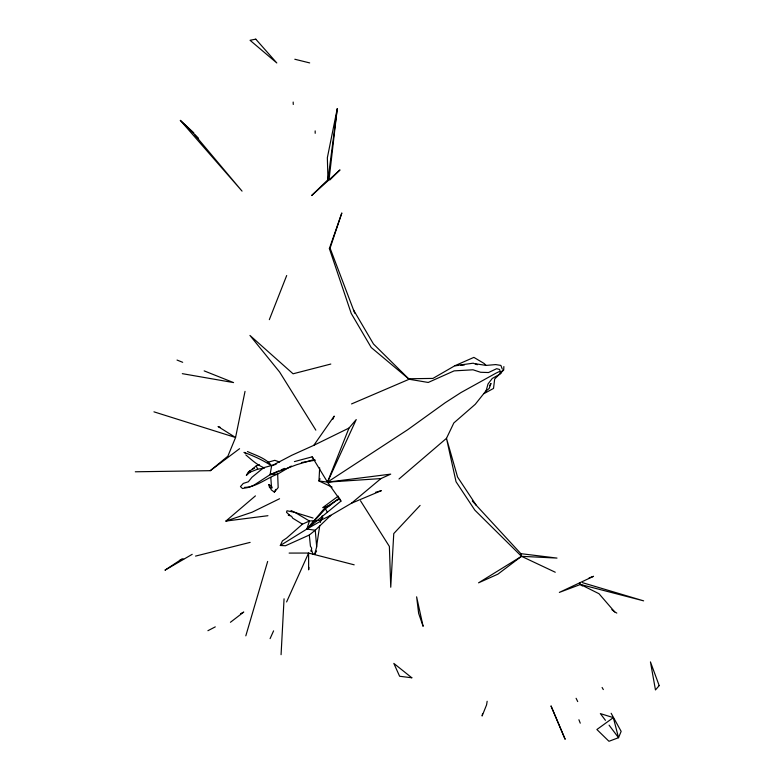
<?xml version="1.0" encoding="UTF-8"?>
<svg xmlns="http://www.w3.org/2000/svg" width="783" height="783" viewBox="0 0 783 783"><rect width="100%" height="100%" fill="white"/><g stroke="black" fill="none" stroke-linecap="round" stroke-linejoin="round"><path stroke-width="1.17" d="M503.86 366.571L503.743 369.243L500.68 372.63L499.163 371.631L496.04 373.129L460.913 392.596L445.243 402.697L407.689 429.73L327.49 482.142L318.965 480.958L319.67 467.774M281.068 654.686L284.063 598.799M308.894 567.44L308.639 569.838L308.6 553.052L289.113 553.082M329.056 179.581L337.238 108.72L327.353 157.726L327.96 179.718L311.644 195.535L339.998 169.911L329.888 179.943M327.96 179.718L337.238 108.72M316.479 547.072L319.718 525.726M487.153 701.274L486.586 704.847L482.103 716.005L482.573 713.607M276.115 464.319L263.695 467.666L251.989 477.229L248.338 481.78L243.298 483.424L240.45 486.595L242.476 488.523L249.386 487.261L254.23 484.98L270.057 474.684L271.632 465.846C266.005 458.084 255.806 455.432 247.448 451.527M328.762 516.506L330.847 515.312L320.805 520.264L309.402 521.018L302.444 524.17L286.656 538.038L282.428 540.896L280.324 545.487L306.867 529.054L315.236 530.238L309.305 535.034L310.44 546.26L311.644 548.129L311.096 551.33L311.536 549.793L312.887 554.149L314.58 554.491L316.704 546.828L315.236 530.238L330.847 515.312L351.479 503.234L381.341 490.667L375.478 492.331M320.364 522.447L322.175 515.889M245.03 391.373L235.566 437.501L227.873 456.186L210.284 470.681L135.302 471.787M245.813 635.845L267.659 561.44M320.423 521.282L306.867 529.054L309.402 521.018L294.966 512.376L286.999 510.78L286.49 512.307L289.769 515.302L288.252 515.136L291.55 516.281L292.744 518.219L302.444 524.17M354.768 313.239L330.083 248.142L341.828 212.966L329.369 248.583L351.215 313.406L371.22 347.515L409.137 379.256L428.223 382.456L454.111 370.878L473.01 369.791L480.605 372.268L488.514 372.542L496.647 368.695L499.534 369.449L500.68 372.63L501.472 372.522L500.053 374.078L492.253 378.453L488.015 383.993L486.174 390.609L475.242 404.322L453.827 422.957L446.486 438.333L398.997 479M269.332 319.65L286.686 275.528M294.428 461.598L312.123 456.851L327.49 482.142L390.717 474.126L380.939 478.579L327.49 482.142L356.236 419.571L349.003 428.056L327.49 482.142L340.938 501.12L306.867 529.054L324.593 508.236L339.44 498.252L340.938 501.12M332.775 419.355L334.204 416.096L313.797 445.331L291.775 455.285L271.632 465.846C262.902 460.159 253.692 455.931 243.993 452.388L245.617 453.23M270.086 638.634L273.59 630.853M286.598 601.951L308.6 553.052L354.19 564.827M271.789 486.351L268.951 484.56L271.3 489.884L274.373 492.145L275.704 489.404M320.11 478.805L318.965 480.958L332.1 487.143M314.58 554.491L316.586 550.968M264.566 468.117L257.685 469.174L250.061 472.149L246.41 475.301L248.563 471.748L250.54 470.534M489.522 385.706L491.01 383.455L489.179 388.446L485.489 391.431M320.805 520.264L322.899 517.348M274.373 492.145L278.18 487.584L277.662 474.126L291.315 466.051M246.41 475.301L249.63 471.278L256.188 465.924L259.242 464.525M306.867 529.054L325.405 508.774L339.44 498.252L337.776 500.004M420.089 505.426L393.761 533.585L390.746 587.24L389.376 546.436L360.513 500.807M503.763 369.958L494.67 379.001L493.525 388.437L483.972 393.634M267.943 515.703L225.886 521.077L255.424 495.884M351.479 503.234L380.939 478.579M230.427 622.289L243.767 612.052L240.596 613.696M210.284 470.681L239.578 448.688M338.295 496.119L322.713 507.629L329.751 505.583M609.076 725.166L618.531 737.703L613.334 717.629L596.891 729.521L608.959 741.286L618.531 737.703L621.154 731.371L611.151 713.284M182.224 558.778L164.959 570.19L192.207 554.315M329.369 248.583L330.083 248.142M252.527 469.33L254.514 468.117M207.906 630.707L215.286 626.87M313.797 445.331L349.003 428.056M279.56 498.742L252.106 512.209L225.886 521.077M244.462 487.388C256.384 487.222 266.563 478.08 277.662 474.126L270.057 474.684L278.914 470.818M309.305 535.034L285.501 545.741L280.324 545.487M281.126 469.849L284.444 468.4M351.547 403.93L409.137 379.256L373.471 343.991L353.466 309.882M582.523 582.689L643.636 600.855L580.477 584.461L559.346 592.408L593.534 576.317L589.08 577.962M270.057 474.684L296.718 464.701L314.198 459.464M267.502 462.352L274.823 460.326L279.639 462.068M330.817 364.046L293.067 373.794L249.943 335.427L279.59 371.994L315.843 430.151M180.119 559.972L183.682 559.082M195.544 556.096L250.129 542.384M301.377 462.567L315.432 460.179M475.673 363.792L486.086 365.416L495.727 364.584L500.885 365.416L502.226 368.93M458.456 365.436L454.913 365.7L432.93 378.414L408.746 378.757M460.815 365.26L464.348 364.986M472.276 500.973L520.842 553.659L556.997 558.083L521.507 556.322L478.55 582.836L497.9 574.154L521.507 556.322L555.264 572.236M182.312 373.657L233.569 382.593L204.167 370.878M294.809 59.244L309.676 62.914M313.053 518.033L294.555 512.327L291.041 510.477M613.334 717.629L600.355 713.597L605.445 720.34M153.948 411.838L235.566 437.501L218.056 426.529L220.326 427.401M177.027 360.053L182.684 362.304M579.537 582.591L580.477 584.461L598.985 593.71L614.684 611.885L616.798 613.079M477.317 364.741L473.216 363.195L454.913 365.7L473.891 357.381L484.129 363.478L486.086 365.416M263.695 467.666C256.658 464.622 251.49 459.699 245.803 454.894M580.477 584.461L582.376 585.978M611.836 609.605L614.684 611.885M194.889 134.999L242.045 191.121L180.344 120.406L198.52 138.278M180.344 120.406L193.802 132.816M312.123 456.851L313.503 458.593M476.367 505.456L457.575 477.053L446.486 438.333L456.039 481.731L474.831 510.134L521.507 556.322L520.842 553.659M602.098 687.484L603.321 689.578M325.405 508.774L327.274 512.053M249.63 471.278L250.061 472.149M576.092 698.289L577.717 701.578M256.188 465.924L257.685 469.174M578.911 719.743L580.252 723.169M268.951 484.56L269.43 487.339L270.243 488.005L272.269 487.809L271.476 486.811L270.791 477.424M293.165 102.044L293.263 104.482M315.167 130.898L315.197 133.316M659.188 685.614L655.469 689.95L650.438 661.889L659.188 685.614M255.767 39.15L250.051 40.285L276.8 62.963L255.767 39.15M411.829 677.784L399.614 676.258L393.829 663.407L411.829 677.784M565.072 739.113L551.066 706.07L565.072 739.113M423.055 626.126L418.651 613.412L416.615 596.822L423.055 626.126"/></g></svg>
